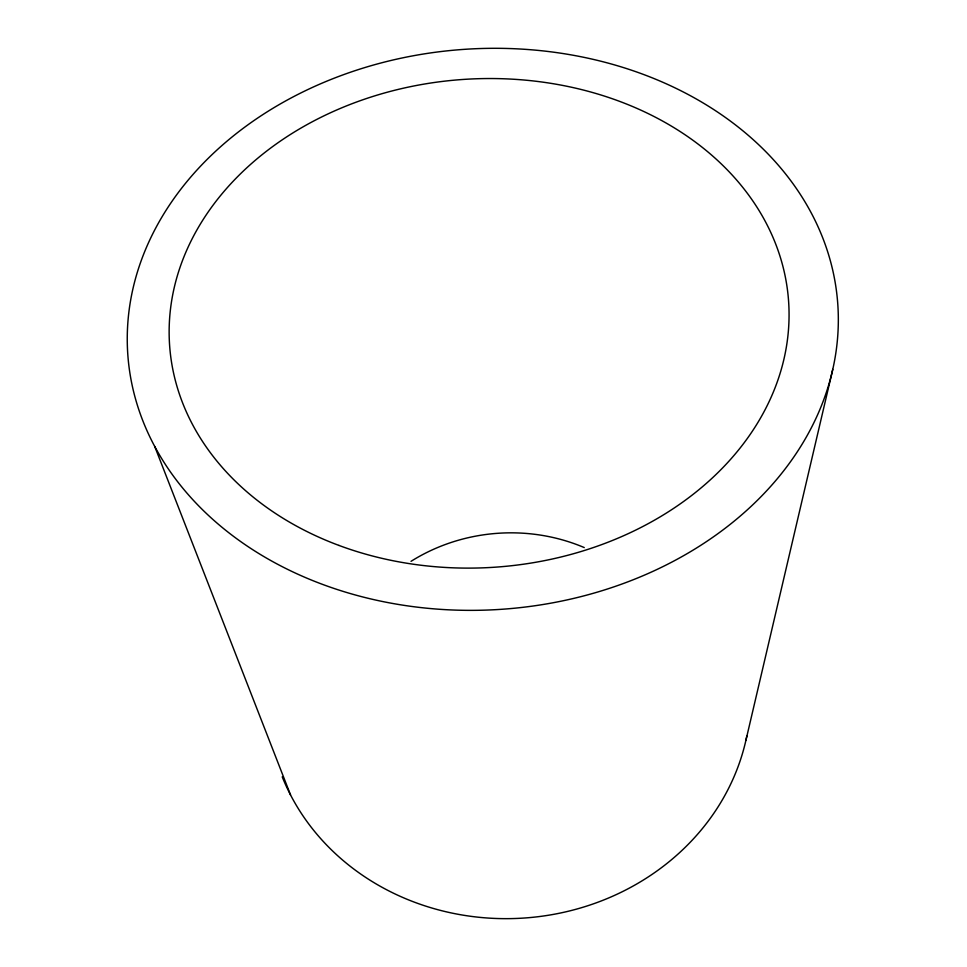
<?xml version="1.0" encoding="UTF-8"?>
<svg xmlns="http://www.w3.org/2000/svg" width="967" height="967" viewBox="0 0 967 967"><rect width="100%" height="100%" fill="white"/><g stroke="black" fill="none" stroke-linecap="round" stroke-linejoin="round"><path stroke-width="1.45" d="M745.895 740.408L832.768 369.37A355.892 280.599 -4.1 0 0 362.069 68.415A355.892 280.599 -4.1 0 0 253.535 550.211A355.892 280.599 -4.1 0 0 832.768 369.37M154.732 446.488L290.523 794.886M746.838 735.996A241.702 219.606 -4.1 0 1 529.263 917.635A241.702 219.606 -4.1 0 1 282.231 776.852M411.023 561.331A174.084 157.947 -4.1 0 1 584.249 547.564M338.946 545.424A310.286 244.397 -4.2 0 0 788.601 301.366A310.286 244.397 -4.2 0 0 309.754 123.123A310.286 244.397 -4.2 0 0 338.946 545.424"/></g></svg>
